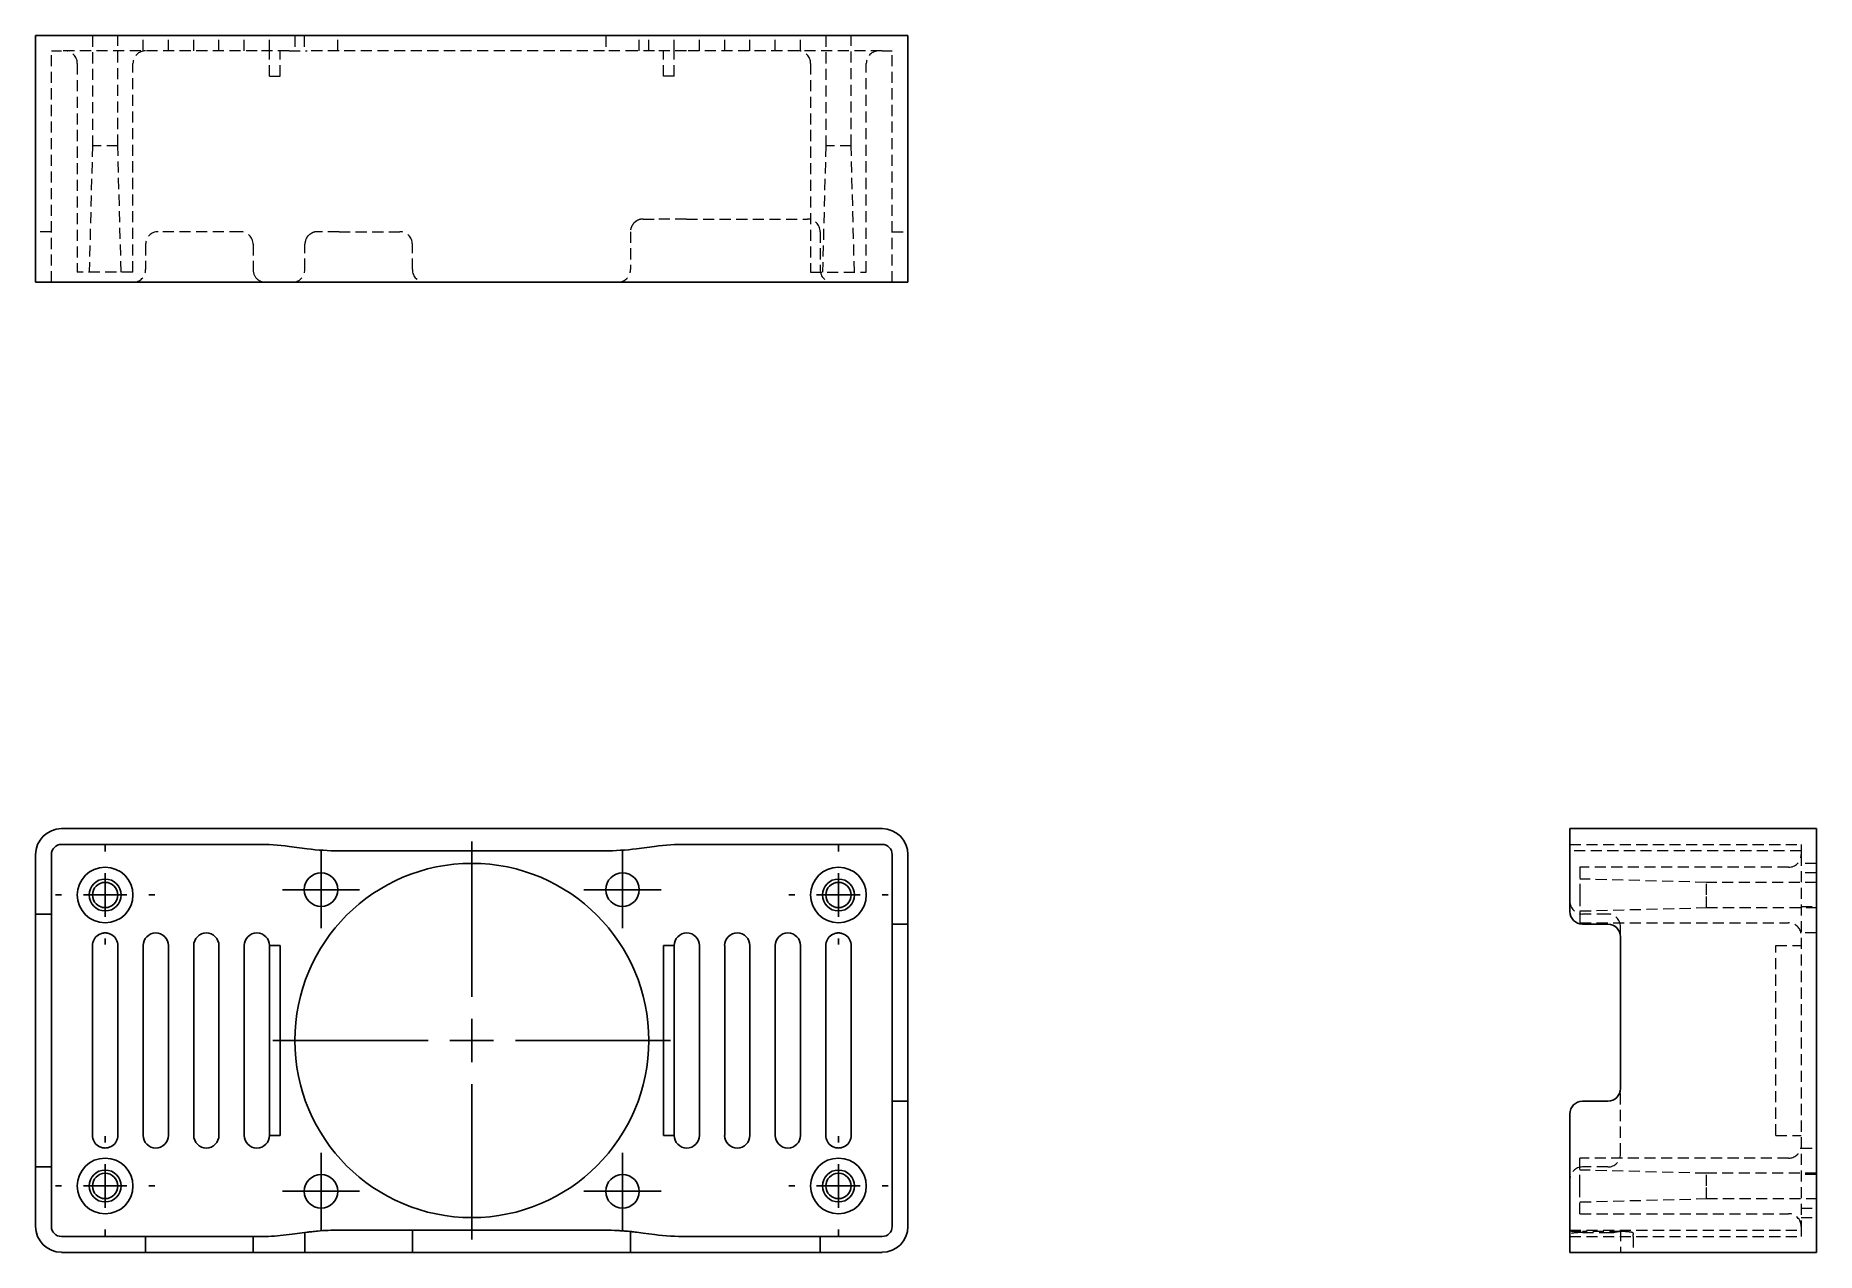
# Model space of a CAD drawing. Header units: millimetres. Extents: x 33 to 237, y 33 to 172.
import ezdxf

# ---------------------------------------------------------------- set-up
doc = ezdxf.new("R2010")
doc.units = ezdxf.units.MM
doc.linetypes.add('HIDDEN', pattern=[1.905, 1.27, -0.635])
doc.layers.add('10', color=7, linetype='Continuous')

# ---------------------------------------------------------------- blocks, each defined once
blk = doc.blocks.new('SW_CENTERMARKSYMBOL_0')
at = {"layer": '10', "color": 0}
for p, q in [((0, 5), (0, 5.69)), ((0, 0), (0, 2.5)), ((-5, 0), (-5.69, 0)), ((0, 0), (-2.5, 0)), ((0, 0), (0, -2.5)), ((0, 0), (2.5, 0)), ((5, 0), (5.69, 0)), ((0, -5), (0, -5.69))]:
    blk.add_line(p, q, dxfattribs=at)
blk = doc.blocks.new('SW_CENTERMARKSYMBOL_1')
at = {"layer": '10', "color": 0}
for p, q in [((0, 5), (0, 5.69)), ((0, 0), (0, 2.5)), ((-5, 0), (-5.69, 0)), ((0, 0), (-2.5, 0)), ((0, 0), (0, -2.5)), ((0, 0), (2.5, 0)), ((5, 0), (5.69, 0)), ((0, -5), (0, -5.69))]:
    blk.add_line(p, q, dxfattribs=at)
blk = doc.blocks.new('SW_CENTERMARKSYMBOL_2')
at = {"layer": '10', "color": 0}
for p, q in [((0, 5), (0, 5.69)), ((0, 0), (0, 2.5)), ((-5, 0), (-5.69, 0)), ((0, 0), (-2.5, 0)), ((0, 0), (0, -2.5)), ((0, 0), (2.5, 0)), ((5, 0), (5.69, 0)), ((0, -5), (0, -5.69))]:
    blk.add_line(p, q, dxfattribs=at)
blk = doc.blocks.new('SW_CENTERMARKSYMBOL_3')
at = {"layer": '10', "color": 0}
for p, q in [((0, 5), (0, 5.69)), ((0, 0), (0, 2.5)), ((-5, 0), (-5.69, 0)), ((0, 0), (-2.5, 0)), ((0, 0), (0, -2.5)), ((0, 0), (2.5, 0)), ((5, 0), (5.69, 0)), ((0, -5), (0, -5.69))]:
    blk.add_line(p, q, dxfattribs=at)
blk = doc.blocks.new('SW_CENTERMARKSYMBOL_4')
at = {"layer": '10', "color": 0}
for p, q in [((0, 2.5), (0, 4.42)), ((0, 0), (0, 2.5)), ((-2.5, 0), (-4.42, 0)), ((0, 0), (-2.5, 0)), ((0, 0), (0, -2.5)), ((0, 0), (2.5, 0)), ((2.5, 0), (4.42, 0)), ((0, -2.5), (0, -4.42))]:
    blk.add_line(p, q, dxfattribs=at)
blk = doc.blocks.new('SW_CENTERMARKSYMBOL_5')
at = {"layer": '10', "color": 0}
for p, q in [((0, 2.5), (0, 4.42)), ((0, 0), (0, 2.5)), ((-2.5, 0), (-4.42, 0)), ((0, 0), (-2.5, 0)), ((0, 0), (0, -2.5)), ((0, 0), (2.5, 0)), ((2.5, 0), (4.42, 0)), ((0, -2.5), (0, -4.42))]:
    blk.add_line(p, q, dxfattribs=at)
blk = doc.blocks.new('SW_CENTERMARKSYMBOL_6')
at = {"layer": '10', "color": 0}
for p, q in [((0, 2.5), (0, 4.42)), ((0, 0), (0, 2.5)), ((-2.5, 0), (-4.42, 0)), ((0, 0), (-2.5, 0)), ((0, 0), (0, -2.5)), ((0, 0), (2.5, 0)), ((2.5, 0), (4.42, 0)), ((0, -2.5), (0, -4.42))]:
    blk.add_line(p, q, dxfattribs=at)
blk = doc.blocks.new('SW_CENTERMARKSYMBOL_7')
at = {"layer": '10', "color": 0}
for p, q in [((0, 2.5), (0, 4.42)), ((0, 0), (0, 2.5)), ((-2.5, 0), (-4.42, 0)), ((0, 0), (-2.5, 0)), ((0, 0), (0, -2.5)), ((0, 0), (2.5, 0)), ((2.5, 0), (4.42, 0)), ((0, -2.5), (0, -4.42))]:
    blk.add_line(p, q, dxfattribs=at)
blk = doc.blocks.new('SW_CENTERMARKSYMBOL_8')
at = {"layer": '10', "color": 0}
for p, q in [((0, 5), (0, 22.79)), ((0, 0), (0, 2.5)), ((-5, 0), (-22.79, 0)), ((0, 0), (-2.5, 0)), ((0, 0), (0, -2.5)), ((0, 0), (2.5, 0)), ((5, 0), (22.79, 0)), ((0, -5), (0, -22.79))]:
    blk.add_line(p, q, dxfattribs=at)

msp = doc.modelspace()

# ---------------------------------------------------------------- linework, layer by layer
at = {"color": 7, "linetype": 'Continuous', "lineweight": 25}
for p, q in [((33, 143.87), (33, 172.13)), ((35.97, 172.13), (33, 172.13)), ((35.97, 172.13), (130.03, 172.13)), ((133, 172.13), (130.03, 172.13)), ((133, 143.87), (133, 172.13)), ((35.97, 143.87), (33, 143.87)), ((35.97, 143.87), (130.03, 143.87)), ((133, 143.87), (130.03, 143.87)), ((35.97, 81.28), (130.03, 81.28)), ((208.87, 78.3), (208.87, 81.28)), ((208.87, 81.28), (237.13, 81.28)), ((237.13, 78.3), (237.13, 81.28)), ((33, 72.94), (33, 78.3)), ((34.81, 72.94), (34.81, 78.3)), ((35.97, 79.46), (58.4, 79.46)), ((64.13, 78.97), (62.05, 79.23)), ((67.78, 78.74), (98.22, 78.74)), ((101.87, 78.97), (103.95, 79.23)), ((107.6, 79.46), (130.03, 79.46)), ((131.19, 71.78), (131.19, 78.3)), ((133, 71.78), (133, 78.3)), ((208.87, 71.78), (208.87, 78.3)), ((237.13, 35.7), (237.13, 78.3)), ((33, 71.49), (33, 72.94)), ((34.81, 71.49), (33, 71.49)), ((33, 71.49), (33, 70.04)), ((34.81, 72.94), (34.81, 71.49)), ((34.81, 70.04), (34.81, 71.49)), ((131.19, 70.33), (131.19, 71.78)), ((133, 71.78), (133, 70.33)), ((33, 70.04), (33, 43.96)), ((34.81, 43.96), (34.81, 70.04)), ((133, 70.33), (131.19, 70.33)), ((131.19, 68.88), (131.19, 70.33)), ((133, 68.88), (133, 70.33)), ((210.32, 70.33), (213.22, 70.33)), ((39.52, 46.13), (39.52, 67.87)), ((42.42, 46.13), (42.42, 67.87)), ((45.32, 46.13), (45.32, 67.87)), ((48.22, 46.13), (48.22, 67.87)), ((51.12, 46.13), (51.12, 67.87)), ((54.01, 46.13), (54.01, 67.87)), ((56.91, 46.13), (56.91, 67.87)), ((59.81, 46.13), (59.81, 67.87)), ((59.81, 67.87), (61.04, 67.87)), ((61.04, 67.87), (61.04, 46.13)), ((104.96, 67.87), (104.96, 46.13)), ((106.19, 67.87), (104.96, 67.87)), ((106.19, 46.13), (106.19, 67.87)), ((109.09, 46.13), (109.09, 67.87)), ((111.99, 46.13), (111.99, 67.87)), ((114.88, 46.13), (114.88, 67.87)), ((117.78, 46.13), (117.78, 67.87)), ((120.68, 46.13), (120.68, 67.87)), ((123.58, 46.13), (123.58, 67.87)), ((126.48, 46.13), (126.48, 67.87)), ((131.19, 51.49), (131.19, 68.88)), ((133, 51.49), (133, 68.88)), ((214.67, 51.49), (214.67, 68.88)), ((131.19, 50.04), (131.19, 51.49)), ((133, 50.04), (133, 51.49)), ((131.19, 50.04), (133, 50.04)), ((131.19, 48.59), (131.19, 50.04)), ((133, 50.04), (133, 48.59)), ((210.32, 50.04), (213.22, 50.04)), ((131.19, 35.7), (131.19, 48.59)), ((133, 35.7), (133, 48.59)), ((208.87, 35.7), (208.87, 48.59)), ((59.81, 46.13), (61.04, 46.13)), ((106.19, 46.13), (104.96, 46.13)), ((33, 43.96), (33, 42.51)), ((34.81, 42.51), (34.81, 43.96)), ((33, 42.51), (34.81, 42.51)), ((33, 41.06), (33, 42.51)), ((33, 35.7), (33, 41.06)), ((34.81, 42.51), (34.81, 41.06)), ((34.81, 35.7), (34.81, 41.06)), ((62.42, 34.81), (62.05, 34.77)), ((62.42, 34.81), (63.87, 35)), ((63.87, 35), (64.13, 35.03)), ((63.87, 35), (63.87, 32.72)), ((67.78, 35.26), (74.74, 35.26)), ((74.74, 35.26), (76.19, 35.26)), ((76.19, 32.72), (76.19, 35.26)), ((76.19, 35.26), (77.64, 35.26)), ((77.64, 35.26), (98.22, 35.26)), ((101.19, 35.11), (101.19, 32.72)), ((102.64, 34.93), (101.87, 35.03)), ((102.64, 34.93), (103.95, 34.77)), ((208.87, 32.72), (208.87, 35.7)), ((237.13, 32.72), (237.13, 35.7)), ((35.97, 34.54), (44.16, 34.54)), ((35.97, 32.72), (44.16, 32.72)), ((44.16, 34.54), (45.61, 34.54)), ((45.61, 32.72), (44.16, 32.72)), ((45.61, 34.54), (45.61, 32.72)), ((47.06, 34.54), (45.61, 34.54)), ((45.61, 32.72), (47.06, 32.72)), ((56.48, 34.54), (47.06, 34.54)), ((47.06, 32.72), (56.48, 32.72)), ((57.93, 34.54), (56.48, 34.54)), ((56.48, 32.72), (57.93, 32.72)), ((57.93, 32.72), (57.93, 34.54)), ((57.93, 34.54), (58.4, 34.54)), ((59.38, 32.72), (57.93, 32.72)), ((59.38, 32.72), (62.42, 32.72)), ((63.87, 32.72), (62.42, 32.72)), ((63.87, 32.72), (65.32, 32.72)), ((65.32, 32.72), (74.74, 32.72)), ((74.74, 32.72), (76.19, 32.72)), ((77.64, 32.72), (76.19, 32.72)), ((77.64, 32.72), (99.74, 32.72)), ((101.19, 32.72), (99.74, 32.72)), ((101.19, 32.72), (102.64, 32.72)), ((121.48, 32.72), (102.64, 32.72)), ((107.6, 34.54), (121.48, 34.54)), ((122.93, 34.54), (121.48, 34.54)), ((121.48, 32.72), (122.93, 32.72)), ((122.93, 32.72), (122.93, 34.54)), ((122.93, 34.54), (124.38, 34.54)), ((124.38, 32.72), (122.93, 32.72)), ((124.38, 34.54), (130.03, 34.54)), ((124.38, 32.72), (130.03, 32.72)), ((208.87, 32.72), (237.13, 32.72))]:
    msp.add_line(p, q, dxfattribs=at)
at = {"color": 7, "linetype": 'HIDDEN', "lineweight": 18}
for p, q in [((39.52, 172.13), (39.52, 159.52)), ((42.42, 159.52), (42.42, 172.13)), ((45.32, 170.39), (45.32, 172.13)), ((48.22, 170.39), (48.22, 172.13)), ((51.12, 170.39), (51.12, 172.13)), ((54.01, 170.39), (54.01, 172.13)), ((56.91, 170.39), (56.91, 172.13)), ((59.81, 170.39), (59.81, 172.13)), ((62.71, 172.13), (62.71, 170.39)), ((63.8, 172.13), (63.8, 170.39)), ((67.64, 170.39), (67.64, 172.13)), ((98.36, 172.13), (98.36, 170.39)), ((102.2, 170.39), (102.2, 172.13)), ((103.29, 170.39), (103.29, 172.13)), ((106.19, 170.39), (106.19, 172.13)), ((109.09, 170.39), (109.09, 172.13)), ((111.99, 170.39), (111.99, 172.13)), ((114.88, 170.39), (114.88, 172.13)), ((117.78, 170.39), (117.78, 172.13)), ((120.68, 170.39), (120.68, 172.13)), ((123.58, 172.13), (123.58, 159.52)), ((126.48, 159.52), (126.48, 172.13)), ((34.81, 143.87), (34.81, 170.39)), ((34.81, 170.39), (35.97, 170.39)), ((58.4, 170.39), (35.97, 170.39)), ((62.05, 170.39), (58.4, 170.39)), ((59.81, 167.49), (59.81, 170.39)), ((61.04, 167.49), (61.04, 170.39)), ((62.05, 170.39), (64.13, 170.39)), ((67.78, 170.39), (64.13, 170.39)), ((98.22, 170.39), (67.78, 170.39)), ((101.87, 170.39), (98.22, 170.39)), ((103.95, 170.39), (101.87, 170.39)), ((107.6, 170.39), (103.95, 170.39)), ((104.96, 167.49), (104.96, 170.39)), ((106.19, 167.49), (106.19, 170.39)), ((130.03, 170.39), (107.6, 170.39)), ((130.03, 170.39), (131.19, 170.39)), ((131.19, 143.87), (131.19, 170.39)), ((37.78, 168.94), (37.78, 145.03)), ((44.16, 145.03), (44.16, 168.94)), ((59.81, 167.49), (61.04, 167.49)), ((106.19, 167.49), (104.96, 167.49)), ((121.84, 168.94), (121.84, 145.03)), ((128.22, 145.03), (128.22, 168.94)), ((39.52, 159.52), (39.14, 145.03)), ((42.42, 159.52), (39.52, 159.52)), ((42.8, 145.03), (42.42, 159.52)), ((123.58, 159.52), (123.2, 145.03)), ((126.48, 159.52), (123.58, 159.52)), ((126.86, 145.03), (126.48, 159.52)), ((102.64, 151.12), (103.95, 151.12)), ((107.6, 151.12), (103.95, 151.12)), ((107.6, 151.12), (121.48, 151.12)), ((34.81, 149.67), (33, 149.67)), ((56.48, 149.67), (47.06, 149.67)), ((64.13, 149.04), (64.25, 149.2)), ((67.78, 149.67), (65.32, 149.67)), ((67.78, 149.67), (74.74, 149.67)), ((101.19, 149.67), (101.19, 145.32)), ((122.93, 149.67), (122.93, 145.32)), ((131.19, 149.67), (133, 149.67)), ((45.61, 148.22), (45.61, 145.32)), ((57.93, 148.22), (57.93, 145.32)), ((63.87, 145.32), (63.87, 148.22)), ((76.19, 145.32), (76.19, 148.22)), ((44.16, 145.03), (37.78, 145.03)), ((121.84, 145.03), (128.22, 145.03)), ((208.87, 79.46), (235.39, 79.46)), ((235.39, 78.74), (208.87, 78.74)), ((235.39, 79.46), (235.39, 78.3)), ((235.39, 78.3), (235.39, 35.7)), ((210.03, 76.86), (210.03, 73.67)), ((233.94, 76.86), (210.03, 76.86)), ((237.13, 77.29), (235.39, 77.29)), ((237.13, 76.2), (235.39, 76.2)), ((224.52, 75.12), (210.03, 75.5)), ((210.03, 73.67), (210.03, 70.48)), ((224.52, 73.67), (224.52, 75.12)), ((237.13, 75.12), (224.52, 75.12)), ((224.52, 72.22), (224.52, 73.67)), ((210.03, 71.84), (224.52, 72.22)), ((213.22, 71.49), (210.32, 71.49)), ((224.52, 72.22), (237.13, 72.22)), ((235.39, 72.36), (237.13, 72.36)), ((210.03, 70.48), (233.94, 70.48)), ((214.67, 68.88), (214.67, 70.04)), ((232.49, 46.13), (232.49, 67.87)), ((232.49, 67.87), (235.39, 67.87)), ((237.13, 69.32), (235.37, 69.32)), ((214.67, 43.96), (214.67, 51.49)), ((232.49, 46.13), (235.39, 46.13)), ((210.03, 40.33), (210.03, 43.52)), ((233.94, 43.52), (210.03, 43.52)), ((235.37, 44.68), (237.13, 44.68)), ((224.52, 41.78), (210.03, 42.16)), ((213.22, 42.51), (210.32, 42.51)), ((224.52, 40.33), (224.52, 41.78)), ((237.13, 41.78), (224.52, 41.78)), ((237.13, 41.64), (235.39, 41.64)), ((210.03, 37.14), (210.03, 40.33)), ((210.03, 38.5), (224.52, 38.88)), ((224.52, 38.88), (224.52, 40.33)), ((224.52, 38.88), (237.13, 38.88)), ((210.03, 37.14), (233.94, 37.14)), ((235.39, 37.8), (237.13, 37.8)), ((208.87, 35.26), (235.39, 35.26)), ((214.67, 35.11), (210.32, 35.11)), ((210.32, 35), (213.22, 35)), ((214.67, 35.26), (214.67, 32.72)), ((216.12, 34.93), (216.12, 34.77)), ((216.12, 34.54), (216.12, 34.77)), ((235.39, 36.71), (237.13, 36.71)), ((235.39, 35.7), (235.39, 34.54)), ((208.87, 34.54), (235.39, 34.54)), ((216.12, 34.54), (216.12, 32.72))]:
    msp.add_line(p, q, dxfattribs=at)
at = {"color": 7, "linetype": 'HIDDEN', "lineweight": 18, "flags": 128}
msp.add_lwpolyline([(101.72, 150.79), (101.83, 150.87), (101.87, 150.9)], dxfattribs=at)
at = {"color": 7, "linetype": 'Continuous', "lineweight": 25}
for centre, radius in [((40.97, 73.67), 3.19), ((83, 57), 20.29), ((65.72, 74.28), 1.92), ((100.28, 74.28), 1.92), ((125.03, 73.67), 3.19), ((40.97, 73.67), 1.83), ((40.97, 73.67), 1.45), ((125.03, 73.67), 1.83), ((125.03, 73.67), 1.45), ((40.97, 40.33), 3.19), ((125.03, 40.33), 3.19), ((40.97, 40.33), 1.83), ((40.97, 40.33), 1.45), ((65.72, 39.72), 1.92), ((100.28, 39.72), 1.92), ((125.03, 40.33), 1.83), ((125.03, 40.33), 1.45)]:
    msp.add_circle(centre, radius, dxfattribs=at)
at = {"color": 7, "linetype": 'HIDDEN', "lineweight": 18}
for centre, start, end in [((36.33, 168.94), 0, 90), ((45.61, 168.94), 90, 180), ((120.39, 168.94), 0, 90), ((129.67, 168.94), 90, 180), ((102.64, 149.67), 90, 121.9079), ((121.48, 149.67), 0, 90), ((47.06, 148.22), 90, 180), ((56.48, 148.22), 0, 90), ((65.32, 148.22), 145.2297, 180), ((74.74, 148.22), 0, 90), ((44.16, 145.32), 270, 0), ((59.38, 145.32), 180, 227.8759), ((62.42, 145.32), 270, 0), ((77.64, 145.32), 180, 270), ((124.38, 145.32), 180, 270), ((233.94, 78.3), 270, 0), ((210.32, 72.94), 180, 270), ((213.22, 70.04), 0, 90), ((233.94, 69.03), 10.8288, 90), ((213.22, 43.96), 270, 0), ((233.94, 44.97), 270, 349.1824), ((210.32, 41.06), 90, 180), ((233.94, 35.7), 0, 90)]:
    msp.add_arc(centre, 1.45, start, end, dxfattribs=at)
at = {"color": 7, "linetype": 'Continuous', "lineweight": 25}
for centre, radius, start, end in [((35.97, 78.3), 2.97, 90, 180), ((130.03, 78.3), 2.97, 0, 90), ((35.97, 78.3), 1.16, 90, 180), ((58.4, 50.48), 28.99, 82.7662, 90), ((67.78, 107.72), 28.99, 262.7662, 270), ((98.22, 107.72), 28.99, 270, 277.2338), ((107.6, 50.48), 28.99, 90, 97.2338), ((130.03, 78.3), 1.16, 0, 90), ((210.32, 71.78), 1.45, 180, 270), ((213.22, 68.88), 1.45, 0, 90), ((40.97, 67.87), 1.45, 122.3281, 180), ((40.97, 67.87), 1.45, 0, 57.6719), ((46.77, 67.87), 1.45, 0, 180), ((52.57, 67.87), 1.45, 0, 180), ((58.36, 67.87), 1.45, 0, 180), ((107.64, 67.87), 1.45, 0, 180), ((113.43, 67.87), 1.45, 0, 180), ((119.23, 67.87), 1.45, 0, 180), ((125.03, 67.87), 1.45, 122.3281, 180), ((125.03, 67.87), 1.45, 0, 57.6719), ((213.22, 51.49), 1.45, 270, 0), ((210.32, 48.59), 1.45, 90, 180), ((40.97, 46.13), 1.45, 180, 237.6719), ((40.97, 46.13), 1.45, 302.3281, 0), ((46.77, 46.13), 1.45, 180, 0), ((52.57, 46.13), 1.45, 180, 0), ((58.36, 46.13), 1.45, 180, 0), ((107.64, 46.13), 1.45, 180, 0), ((113.43, 46.13), 1.45, 180, 0), ((119.23, 46.13), 1.45, 180, 0), ((125.03, 46.13), 1.45, 180, 237.6719), ((125.03, 46.13), 1.45, 302.3281, 0), ((35.97, 35.7), 2.97, 180, 270), ((35.97, 35.7), 1.16, 180, 270), ((58.4, 63.52), 28.99, 271.9219, 277.2338), ((67.78, 6.28), 28.99, 90, 94.8672), ((98.22, 6.28), 28.99, 86.9994, 90), ((107.6, 63.52), 28.99, 262.7662, 270), ((130.03, 35.7), 2.97, 270, 0), ((130.03, 35.7), 1.16, 270, 0)]:
    msp.add_arc(centre, radius, start, end, dxfattribs=at)
at = {"color": 7, "linetype": 'HIDDEN', "lineweight": 18}
for centre, start_param, end_param in [((210.32, 34.81), 1.570796, 3.141593), ((213.22, 35.18), 4.712389, 5.319245), ((214.67, 34.93), 0, 0.556897)]:
    msp.add_ellipse(centre, major_axis=(1.45, 0), ratio=0.126928, start_param=start_param, end_param=end_param, dxfattribs=at)
for points, knots in [([(65.32, 149.67), (65.2, 149.67), (65.09, 149.65), (64.86, 149.6), (64.75, 149.56), (64.44, 149.39), (64.26, 149.24), (64.13, 149.04)], [0, 0, 0, 0, 0.25, 0.25, 0.5, 0.5, 1, 1, 1, 1]), ([(101.87, 150.9), (101.77, 150.83), (101.67, 150.75), (101.5, 150.58), (101.43, 150.48), (101.31, 150.26), (101.27, 150.15), (101.2, 149.91), (101.19, 149.79), (101.19, 149.67)], [0, 0, 0, 0, 0.25, 0.25, 0.5, 0.5, 0.75, 0.75, 1, 1, 1, 1]), ([(99.74, 143.87), (99.83, 143.87), (99.93, 143.88), (100.11, 143.92), (100.21, 143.94), (100.38, 144.02), (100.46, 144.06), (100.62, 144.17), (100.7, 144.23), (100.9, 144.43), (101, 144.59), (101.15, 144.94), (101.19, 145.13), (101.19, 145.32)], [0, 0, 0, 0, 0.125, 0.125, 0.25, 0.25, 0.375, 0.375, 0.5, 0.5, 0.75, 0.75, 1, 1, 1, 1]), ([(58.4, 144.24), (58.54, 144.12), (58.69, 144.03), (59.02, 143.9), (59.2, 143.87), (59.38, 143.87)], [0, 0, 0, 0, 0.5, 0.5, 1, 1, 1, 1]), ([(208.87, 35.22), (208.87, 35.22), (208.88, 35.21), (208.92, 35.2), (208.94, 35.19), (209.02, 35.18), (209.06, 35.17), (209.17, 35.16), (209.23, 35.16), (209.43, 35.14), (209.59, 35.13), (209.94, 35.11), (210.13, 35.11), (210.32, 35.11)], [0, 0, 0, 0, 0.125, 0.125, 0.25, 0.25, 0.375, 0.375, 0.5, 0.5, 0.75, 0.75, 1, 1, 1, 1]), ([(214.67, 35.16), (214.67, 35.15), (214.65, 35.14), (214.6, 35.11), (214.56, 35.1), (214.39, 35.07), (214.24, 35.05), (214.04, 35.03)], [0, 0, 0, 0, 0.25, 0.25, 0.5, 0.5, 1, 1, 1, 1]), ([(215.9, 35.03), (215.83, 35.04), (215.75, 35.05), (215.58, 35.07), (215.48, 35.08), (215.26, 35.1), (215.15, 35.1), (214.91, 35.11), (214.79, 35.11), (214.67, 35.11)], [0, 0, 0, 0, 0.25, 0.25, 0.5, 0.5, 0.75, 0.75, 1, 1, 1, 1])]:
    msp.add_open_spline(points, degree=3, knots=knots, dxfattribs=at)
at = {"color": 7, "linetype": 'Continuous', "lineweight": 25}
for points, knots in [([(41.75, 69.09), (41.63, 69.17), (41.51, 69.22), (41.24, 69.3), (41.11, 69.32), (40.84, 69.32), (40.7, 69.3), (40.44, 69.22), (40.31, 69.17), (40.2, 69.09)], [0, 0, 0, 0, 0.25, 0.25, 0.5, 0.5, 0.75, 0.75, 1, 1, 1, 1]), ([(125.8, 69.09), (125.69, 69.17), (125.56, 69.22), (125.3, 69.3), (125.17, 69.32), (124.89, 69.32), (124.76, 69.3), (124.5, 69.22), (124.37, 69.17), (124.25, 69.09)], [0, 0, 0, 0, 0.25, 0.25, 0.5, 0.5, 0.75, 0.75, 1, 1, 1, 1]), ([(40.2, 44.91), (40.31, 44.83), (40.44, 44.78), (40.7, 44.7), (40.83, 44.68), (41.11, 44.68), (41.24, 44.7), (41.5, 44.78), (41.63, 44.83), (41.75, 44.91)], [0, 0, 0, 0, 0.25, 0.25, 0.5, 0.5, 0.75, 0.75, 1, 1, 1, 1]), ([(124.25, 44.91), (124.37, 44.83), (124.49, 44.78), (124.76, 44.7), (124.89, 44.68), (125.16, 44.68), (125.3, 44.7), (125.56, 44.78), (125.69, 44.83), (125.8, 44.91)], [0, 0, 0, 0, 0.25, 0.25, 0.5, 0.5, 0.75, 0.75, 1, 1, 1, 1]), ([(65.32, 35.16), (65.2, 35.15), (65.09, 35.14), (64.86, 35.11), (64.75, 35.1), (64.44, 35.07), (64.26, 35.05), (64.13, 35.03)], [0, 0, 0, 0, 0.25, 0.25, 0.5, 0.5, 1, 1, 1, 1]), ([(99.74, 35.22), (99.83, 35.22), (99.93, 35.21), (100.11, 35.2), (100.21, 35.19), (100.38, 35.18), (100.46, 35.17), (100.62, 35.16), (100.7, 35.16), (100.9, 35.14), (101, 35.13), (101.15, 35.11), (101.19, 35.11), (101.19, 35.11)], [0, 0, 0, 0, 0.125, 0.125, 0.25, 0.25, 0.375, 0.375, 0.5, 0.5, 0.75, 0.75, 1, 1, 1, 1]), ([(101.87, 35.03), (101.77, 35.04), (101.67, 35.05), (101.5, 35.07), (101.43, 35.08), (101.31, 35.1), (101.27, 35.1), (101.2, 35.11), (101.19, 35.11), (101.19, 35.11)], [0, 0, 0, 0, 0.25, 0.25, 0.5, 0.5, 0.75, 0.75, 1, 1, 1, 1]), ([(58.4, 34.54), (58.54, 34.54), (58.69, 34.54), (59.02, 34.54), (59.2, 34.55), (59.38, 34.55)], [0, 0, 0, 0, 0.5, 0.5, 1, 1, 1, 1])]:
    msp.add_open_spline(points, degree=3, knots=knots, dxfattribs=at)

# ---------------------------------------------------------------- block references
at = {"layer": '10'}
for name, p in [('SW_CENTERMARKSYMBOL_8', (83, 57)), ('SW_CENTERMARKSYMBOL_0', (40.97, 73.67)), ('SW_CENTERMARKSYMBOL_4', (65.72, 74.28)), ('SW_CENTERMARKSYMBOL_5', (100.28, 74.28)), ('SW_CENTERMARKSYMBOL_3', (125.03, 73.67)), ('SW_CENTERMARKSYMBOL_2', (40.97, 40.33)), ('SW_CENTERMARKSYMBOL_1', (125.03, 40.33)), ('SW_CENTERMARKSYMBOL_7', (65.72, 39.72)), ('SW_CENTERMARKSYMBOL_6', (100.28, 39.72))]:
    msp.add_blockref(name, p, dxfattribs=at)

doc.saveas('drawing.dxf')
